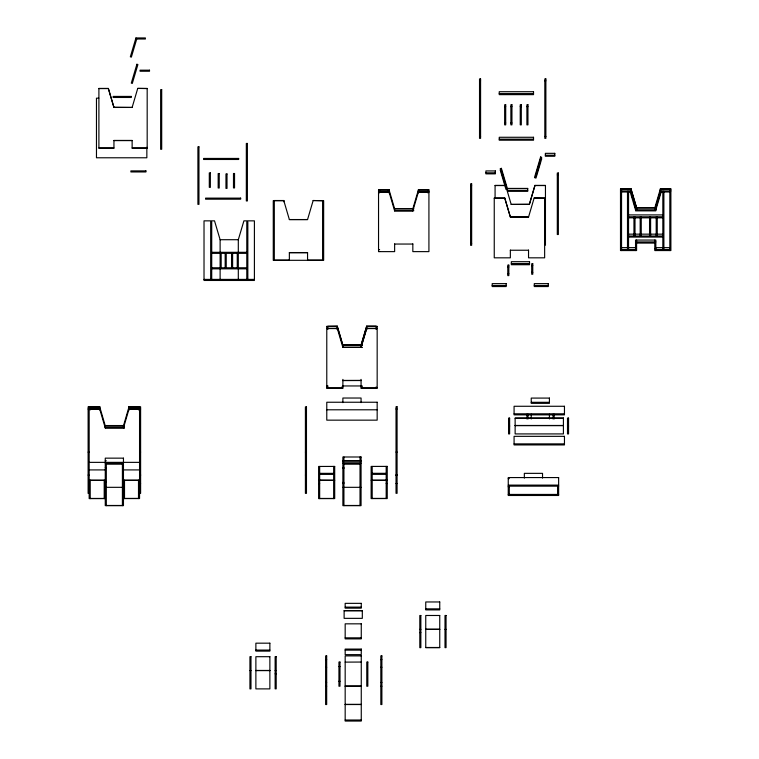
<?xml version="1.0" encoding="UTF-8"?>
<svg xmlns="http://www.w3.org/2000/svg" width="759" height="759" viewBox="0 0 759 759"><rect width="100%" height="100%" fill="white"/><g stroke="black" fill="none" stroke-linecap="round" stroke-linejoin="round"><path stroke-width="1.14" d="M135.946 37.95L130.349 56.811L131.354 57.115L136.724 39.003L135.946 37.95L145.386 37.95L145.386 39.003L136.724 39.003M132.132 107.446L137.73 88.414L147.18 88.414L147.18 148.185L132.132 148.185L132.132 140.434L113.945 140.434L113.945 148.185L98.898 148.185L98.898 88.414L108.347 88.414L113.945 107.446L132.132 107.446L113.945 107.275M138.499 406.682L129.058 406.682L123.461 425.875L124.467 426.16M89.173 408.892L99.666 408.892L105.264 427.924L123.461 427.924L129.058 408.892L139.552 408.892M238.307 252.311L238.307 239.711L243.905 220.85L254.407 220.85L254.407 280.46L204.019 280.46L204.019 220.85L214.522 220.85L220.119 239.711L220.119 252.311M274.312 260.309L274.312 200.528L283.762 200.528L289.359 219.56L307.556 219.56L313.154 200.528L322.594 200.699M326.778 328.4L337.281 328.4L342.878 347.423L361.066 347.423L361.066 345.041L366.663 326.18L376.113 326.18M377.166 328.4L366.663 328.4L361.066 347.261L362.071 347.556M361.066 347.423L366.663 328.562L377.166 328.562M412.83 208.829L418.427 189.807L428.92 189.807L428.92 251.627L412.83 251.627L412.83 243.876M378.542 191.856L389.035 191.856L394.633 210.879L412.83 210.879L418.427 191.856L428.92 191.856M540.588 156.99L534.991 175.851L534.991 177.739L535.996 178.033L541.594 159.172L541.594 157.284L540.588 156.99L540.588 158.878L534.991 177.739M536.328 175.035L540.285 161.724M506.566 188.725L511.177 204.418L529.365 204.418L534.962 185.395L545.455 185.395L545.455 245.166M529.365 204.418L534.962 185.395M510.352 250.072L510.352 257.823L494.251 257.823L494.251 198.042L504.754 198.042L510.352 217.074L528.539 217.074L534.137 198.042L544.639 198.042L544.639 257.823L528.539 257.823L528.539 250.072M654.789 240.053L654.789 250.555L670.88 250.555L670.88 188.896L660.387 188.896L654.789 207.919L655.795 208.213M660.387 190.945L661.393 191.24L655.795 210.101L654.789 209.807L660.387 190.945L670.88 190.945M656.118 207.103L660.406 192.682M388.029 190.262L389.035 189.968L378.542 189.968M388.029 192.15L389.035 191.856M500.38 168.65L501.386 168.356L506.984 187.217L506.984 189.105L505.978 189.399L500.38 170.538L500.38 168.65L502.686 176.411M500.38 170.538L501.386 170.244L501.386 168.356M629.989 189.352L630.995 189.057L636.592 207.919L655.795 207.919L655.795 210.85L635.587 210.85L635.587 207.919M636.592 209.807L630.995 190.945L629.989 191.24L635.587 210.101L636.592 209.807L636.592 207.757L630.995 188.896L620.501 188.896L620.501 250.555L636.592 250.555L636.592 240.053M336.275 326.806L337.281 326.512L342.878 345.373L362.071 345.373M336.275 328.694L337.281 328.4M98.661 407.298L99.666 407.014L89.173 407.014M98.661 409.186L99.666 408.892M479.527 80.805L480.58 80.805M544.82 80.805L545.873 80.805M98.898 88.585L108.347 88.585L113.945 107.446M147.18 88.585L137.73 88.414M499.242 93.604L533.53 93.604M98.803 98.167L96.469 98.167L96.469 157.777L146.848 157.777L146.848 147.255M504.65 106.658L505.703 106.658M510.883 106.658L511.936 106.658M520.247 106.658L521.3 106.658M526.907 106.658L527.951 106.658M504.65 122.977L505.703 122.977M510.883 122.977L511.936 122.977M479.527 136.459L480.58 136.459M544.82 136.459L545.873 136.459M499.242 139.153L533.53 139.153M113.945 140.605L132.132 140.605M98.898 148.024L113.945 148.024M132.132 148.024L147.18 148.024M545.36 155.225L554.801 155.225M485.912 172.824L495.361 172.824M557.305 174.902L558.358 174.902M505.57 185.395L495.077 185.395L495.077 198.422M495.077 185.557L505.57 185.557M534.962 185.557L545.455 185.557M470.599 185.708L471.652 185.708M620.501 189.057L630.995 189.057M670.88 189.057L660.387 189.057L661.393 189.352M413.835 208.829L394.633 208.829L389.035 189.807L378.542 189.807L378.542 251.627L394.633 251.627L394.633 243.876M428.92 189.968L418.427 189.968L419.433 190.262M507.515 190.31L527.723 190.31M620.501 190.945L630.995 190.945M621.545 191.98L630.995 191.98L630.995 188.896M669.827 191.98L660.387 191.98L660.387 188.896M378.542 192.018L389.035 192.018M418.427 192.018L428.92 192.018M494.251 198.213L504.754 198.213M544.639 198.213L534.137 198.042M283.762 200.699L273.268 200.699L273.268 260.309L323.647 260.309L323.647 200.699L313.154 200.528M529.365 204.256L511.177 204.418M636.592 207.757L654.789 207.757L654.789 209.807M635.587 209.807L655.795 209.807M394.633 210.717L413.835 210.717M628.547 214.911L662.835 214.911M628.547 216.799L662.835 216.799M504.754 198.042L510.352 216.903L528.539 217.074M628.547 217.833L662.835 217.833M628.547 234.151L662.835 234.151M628.547 236.04L662.835 236.04M628.547 237.074L662.835 237.074M220.119 239.711L238.307 239.711M635.539 241.931L655.833 241.931M636.592 243.079L654.789 243.079M470.599 243.43L471.652 243.43M394.633 244.047L412.83 244.047M621.545 247.633L635.539 247.633M655.833 247.633L669.827 247.633M620.501 248.667L621.545 248.667M654.789 248.667L655.833 248.667M378.542 249.578L379.595 249.578M621.545 249.521L635.539 249.521M655.833 249.521L669.827 249.521M510.352 250.233L528.539 250.233M378.542 251.466L379.595 251.466M211.714 252.311L246.789 252.311M289.359 252.719L307.556 252.719M211.714 253.345L246.789 253.345M274.312 260.138L289.359 260.138M307.556 260.138L322.594 260.138M511.338 263.582L529.535 263.582M531.708 265.622L532.761 265.622M507.78 266.997L508.824 266.997M211.714 267.785L246.789 267.785M211.714 268.828L246.789 268.828M531.708 272.358L532.761 272.358M507.78 273.733L508.824 273.733M204.019 279.407L254.407 279.407M492.193 285.517L506.187 285.517M534.279 285.517L548.273 285.517M361.066 345.212L342.878 345.212L337.281 326.18L327.831 326.351M337.281 326.351L326.778 326.351L326.778 388.172L342.878 388.172L342.878 379.386M326.778 326.512L337.281 326.512M377.166 326.512L366.663 326.512L367.679 326.806M326.778 328.562L337.281 328.562M361.066 345.041L342.878 345.041L342.878 347.423M342.878 347.261L362.071 347.261M342.878 380.42L361.066 380.42M342.878 380.591L361.066 380.534M326.778 385.952L327.831 385.952M342.878 385.952L361.929 385.952M326.778 386.122L327.831 386.122M361.066 386.122L362.119 386.122M326.778 388.01L342.878 388.01M361.066 388.01L377.166 388.01M531.234 402.308L549.431 402.308M124.467 425.875L105.264 425.875L99.666 406.682L90.217 406.843M99.666 406.843L88.12 406.843L88.12 493.369L89.173 493.369M129.058 406.843L140.605 406.786L140.605 493.312L139.552 493.312M139.552 407.014L129.058 407.014L130.064 407.298M88.12 409.063L99.666 409.063M129.058 409.063L140.605 409.006M305.412 409.063L306.465 409.063M396.027 409.006L397.08 409.006M326.778 409.794L377.166 409.794M514.08 413.816L564.459 413.816M515.133 418.256L563.415 418.256M515.133 425.467L563.415 425.467M105.264 425.704L123.461 425.704M508.568 425.628L509.621 425.628M515.133 425.628L563.415 425.628M567.504 425.628L568.548 425.628M508.568 426.378L509.621 426.378M567.504 426.378L568.548 426.378M105.264 427.763L124.467 427.763M514.08 443.882L564.459 443.882M88.12 452.136L89.173 452.136M139.552 452.079L140.605 452.079M305.412 452.136L306.465 452.136M396.027 452.079L397.08 452.079M105.264 460.76L106.317 460.76M342.878 460.76L361.066 460.76M342.878 460.931L361.066 460.931M89.173 462.364L139.552 462.364M105.264 463.151L123.461 463.151M342.878 463.151L361.066 463.151M106.317 463.218L122.408 463.218M343.922 463.218L360.022 463.218M106.317 464.185L122.408 464.185M343.922 464.185L360.022 464.185M105.264 467.677L106.317 467.677M342.878 467.677L343.922 467.677M342.878 468.35L343.922 468.35M89.173 469.916L105.577 469.916M123.148 469.916L139.552 469.916M372.195 473.322L386.189 473.322M319.662 473.35L333.656 473.35M319.662 474.384L333.656 474.384M372.195 474.356L386.189 474.356M139.552 475.011L140.605 475.011M396.027 475.011L397.08 475.011M88.12 475.077L89.173 475.21M139.552 475.153L140.605 475.153M305.412 475.077L306.465 475.21M396.027 475.153L397.08 475.153M508.255 478.606L509.298 478.606M105.577 480.276L89.173 480.276L104.211 480.333M123.148 480.276L139.552 480.248M319.662 480.162L334.7 480.276M371.142 480.276L387.242 480.248M124.504 480.305L138.499 480.305M318.609 480.305L333.656 480.333M372.195 480.305L386.189 480.305M105.264 482.363L106.317 482.363M342.878 482.363L343.922 482.363M139.552 483.521L140.605 483.521M318.609 483.587L319.662 483.587M342.878 483.549L343.922 483.549M386.189 483.521L387.242 483.521M396.027 483.521L397.08 483.521M508.255 485.115L558.633 485.115M508.255 486.149L558.633 486.149M508.255 486.899L509.298 486.899M105.264 487.325L123.461 487.325M342.878 487.325L361.066 487.325M508.255 494.441L558.633 494.441M90.217 498.445L104.211 498.445M124.504 498.416L138.499 498.416M319.662 498.445L333.656 498.445M372.195 498.416L386.189 498.416M105.264 498.578L89.173 498.606L89.173 406.843M123.461 498.578L139.552 498.549L139.552 406.786M106.317 505.475L122.408 505.475M343.922 505.475L360.022 505.475M345.174 607.124L361.265 607.124M425.752 608.86L439.746 608.86M344.121 610.758L362.318 610.758M425.752 629.22L439.746 629.22M419.803 629.363L420.847 629.363M425.752 629.391L439.746 629.391M445.002 629.334L446.055 629.334M419.803 632.636L420.847 632.636M345.174 637.845L361.265 637.845M425.752 647.493L439.746 647.493M255.878 650.074L269.872 650.074M345.174 650.121L361.265 650.121M325.62 659.656L326.674 659.656M380.828 659.656L381.881 659.656M345.174 662.123L361.265 662.047M338.941 666.573L339.994 666.573M325.62 667.246L326.674 667.246M380.828 667.246L381.881 667.246M255.878 670.444L269.872 670.444M249.929 670.576L250.982 670.576M255.878 670.605L269.872 670.605M275.137 670.548L276.191 670.548M275.137 673.831L276.191 673.831M338.941 681.259L339.994 681.259M325.62 682.455L326.674 682.455M380.828 682.455L381.881 682.455M345.174 686.06L361.265 686.06M325.62 686.231L326.674 686.231M345.174 686.231L361.265 686.231M380.828 686.231L381.881 686.231M345.174 704.371L361.265 704.371M345.174 704.532L361.265 704.532M345.174 720.016L361.265 720.016M540.588 158.878L541.594 159.172M418.427 191.856L419.433 192.15M366.663 328.4L367.679 328.694M362.071 345.668L361.066 345.373L366.663 326.351L377.166 326.351L377.166 388.172L361.066 388.172L361.066 379.386M129.058 408.892L130.064 409.186M123.461 427.763L124.467 428.048M631.63 194.902L632.617 198.232M633.936 202.662L635.587 208.213M501.386 170.244L506.984 189.105M503.35 178.631L504.991 184.181M669.827 189.057L669.827 250.555M663.878 191.268L663.878 249.521M662.835 191.268L662.835 249.521M657.256 217.083L657.256 236.04M656.203 217.083L656.203 236.04M655.833 250.555L655.833 240.053L635.539 240.053L635.539 250.555M650.605 217.083L650.605 236.04M649.552 217.083L649.552 236.04M641.241 217.083L641.241 236.04M640.188 217.083L640.188 236.04M635.008 217.083L635.008 236.04M633.955 217.083L633.955 236.04M628.547 191.268L628.547 249.521M627.494 191.268L627.494 249.521M621.545 189.057L621.545 250.555M557.58 486.149L557.58 494.441M554.136 414.234L554.136 418.968M553.083 414.234L553.083 418.968M549.431 414.234L549.431 418.968M542.533 478.113L542.533 473.35L524.346 473.35L524.346 478.113M531.234 414.234L531.234 418.968M528.008 414.234L528.008 418.968M526.955 414.234L526.955 418.968M509.298 486.149L509.298 494.441M427.877 189.968L427.877 192.89M418.427 189.807L418.427 192.89M412.83 210.879L412.83 208.668L394.633 208.668L394.633 210.879M389.035 189.807L389.035 192.89M386.189 466.396L386.189 498.578M379.595 189.968L379.595 192.89M376.113 326.512L376.113 329.434M376.113 386.976L376.113 388.01M372.195 466.424L372.195 498.578M366.663 326.18L366.663 329.434M362.119 386.976L362.119 388.01M361.066 402.631L361.066 398.029L342.878 398.029L342.878 402.631M360.022 456.994L360.022 460.76M360.022 463.151L360.022 505.636M343.922 456.994L343.922 460.76M343.922 463.151L343.922 505.636M341.825 386.976L341.825 388.01M337.281 326.18L337.281 329.434M333.656 466.424L333.656 498.606M327.831 326.512L327.831 329.434M327.831 386.976L327.831 388.01M322.594 200.528L322.594 260.309M319.662 466.453L319.662 498.606M307.556 219.56L289.359 219.56M307.556 260.309L307.556 252.557L289.359 252.557L289.359 260.309M283.762 200.528L283.762 201.742M247.832 279.407L247.832 221.894L246.789 221.894L246.789 279.407M238.307 253.345L238.307 279.407M237.263 253.345L237.263 267.785M232.615 253.345L232.615 267.785M231.561 253.345L231.561 267.785M226.229 253.345L226.229 267.785M225.176 253.345L225.176 267.785M221.163 253.345L221.163 267.785M220.119 253.345L220.119 279.407M211.714 279.407L211.714 221.894L210.67 221.894L210.67 279.407M138.499 407.014L138.499 409.936M138.499 480.134L138.499 498.578M129.058 406.682L129.058 409.936M124.504 480.134L124.504 498.578M123.461 427.924L123.461 425.543L105.264 425.543L105.264 427.924M122.408 463.151L122.408 505.636M106.317 463.151L106.317 505.636M104.211 480.162L104.211 498.606M99.666 406.682L99.666 409.936M90.217 407.014L90.217 409.936M90.217 480.162L90.217 498.606M136.895 64.268L131.298 83.129L132.303 83.424L137.901 64.562L136.895 64.268M149.514 70.189L140.064 70.189L140.064 71.232L149.514 71.232L149.514 70.189M480.58 78.917L479.527 78.917L479.527 138.347L480.58 138.347L480.58 78.917M545.873 78.917L544.82 78.917L544.82 138.347L545.873 138.347L545.873 78.917M161.695 89.666L160.642 89.666L160.642 149.276L161.695 149.276L161.695 89.666M533.53 91.716L499.242 91.716L499.242 94.638L533.53 94.638L533.53 91.716M131.345 96.421L113.148 96.421L113.148 97.465L131.345 97.465L131.345 96.421M505.703 104.77L504.65 104.77L504.65 124.865L505.703 124.865L505.703 104.77M511.936 104.77L510.883 104.77L510.883 124.865L511.936 124.865L511.936 104.77M521.3 104.77L520.247 104.77L520.247 124.865L521.3 124.865L521.3 104.77M527.951 104.77L526.907 104.77L526.907 124.865L527.951 124.865L527.951 104.77M533.53 137.275L499.242 137.275L499.242 140.197L533.53 140.197L533.53 137.275M247.387 143.442L246.333 143.442L246.333 200.945L247.387 200.945L247.387 143.442M198.953 146.848L197.909 146.848L197.909 204.361L198.953 204.361L198.953 146.848M554.801 153.337L545.36 153.337L545.36 156.259L554.801 156.259L554.801 153.337M238.658 158.441L203.583 158.441L203.583 159.475L238.658 159.475L238.658 158.441M145.927 170.898L130.88 170.898L130.88 171.951L145.927 171.951L145.927 170.898M495.361 170.936L485.912 170.936L485.912 173.858L495.361 173.858L495.361 170.936M210.357 172.91L209.304 172.91L209.304 187.359L210.357 187.359L210.357 172.91M558.358 173.014L557.305 173.014L557.305 234.512L558.358 234.512L558.358 173.014M234.54 173.488L233.487 173.488L233.487 187.928L234.54 187.928L234.54 173.488M219.228 173.555L218.175 173.555L218.175 187.995L219.228 187.995L219.228 173.555M227.007 173.963L225.964 173.963L225.964 188.403L227.007 188.403L227.007 173.963M471.652 183.82L470.599 183.82L470.599 245.318L471.652 245.318L471.652 183.82M527.723 188.422L507.515 188.422L507.515 191.344L527.723 191.344L527.723 188.422M240.66 198.127L205.585 198.127L205.585 199.181L240.66 199.181L240.66 198.127M529.535 261.694L511.338 261.694L511.338 264.72L529.535 264.72L529.535 261.694M532.761 263.734L531.708 263.734L531.708 274.246L532.761 274.246L532.761 263.734M508.824 265.109L507.78 265.109L507.78 275.612L508.824 275.612L508.824 265.109M506.187 283.629L492.193 283.629L492.193 286.551L506.187 286.551L506.187 283.629M548.273 283.629L534.279 283.629L534.279 286.551L548.273 286.551L548.273 283.629M549.431 398.086L531.234 398.086L531.234 403.342L549.431 403.342L549.431 398.086M377.166 402.242L326.778 402.242L326.778 420.154L377.166 420.154L377.166 402.242M564.459 406.274L514.08 406.274L514.08 414.86L564.459 414.86L564.459 406.274M306.465 406.843L305.412 406.843L305.412 493.369L306.465 493.369L306.465 406.843M397.08 406.786L396.027 406.786L396.027 493.312L397.08 493.312L397.08 406.786M509.621 418.086L508.568 418.086L508.568 433.92L509.621 433.92L509.621 418.086M563.415 418.086L515.133 418.086L515.133 433.92L563.415 433.92L563.415 418.086M568.548 418.086L567.504 418.086L567.504 433.92L568.548 433.92L568.548 418.086M564.459 436.34L514.08 436.34L514.08 444.926L564.459 444.926L564.459 436.34M361.066 456.994L342.878 456.994L342.878 505.636L361.066 505.636L361.066 456.994M123.461 458.151L105.264 458.151L105.264 505.636L123.461 505.636L123.461 458.151M334.7 466.424L318.609 466.453L318.609 498.606L334.7 498.578L334.7 466.424M387.242 466.396L371.142 466.424L371.142 498.578L387.242 498.549L387.242 466.396M558.633 477.572L508.255 477.572L508.255 495.475L558.633 495.475L558.633 477.572M439.746 601.963L425.752 601.963L425.752 609.894L439.746 609.894L439.746 601.963M361.265 603.348L345.174 603.348L345.174 608.158L361.265 608.158L361.265 603.348M362.318 610.597L344.121 610.597L344.121 618.348L362.318 618.348L362.318 610.597M439.746 615.483L425.752 615.483L425.752 647.664L439.746 647.664L439.746 615.483M446.055 615.483L445.002 615.483L445.002 647.636L446.055 647.636L446.055 615.483M420.847 615.511L419.803 615.511L419.803 647.664L420.847 647.664L420.847 615.511M361.265 623.832L345.174 623.832L345.174 638.879L361.265 638.879L361.265 623.832M269.872 643.177L255.878 643.177L255.878 651.108L269.872 651.108L269.872 643.177M361.265 649.087L345.174 649.087L345.174 654.647L361.265 654.647L361.265 649.087M326.674 655.89L325.62 655.89L325.62 704.532L326.674 704.532L326.674 655.89M361.265 655.89L345.174 655.89L345.174 721.05L361.265 721.05L361.265 655.89M381.881 655.89L380.828 655.89L380.828 704.532L381.881 704.532L381.881 655.89M250.982 656.725L249.929 656.725L249.929 688.887L250.982 688.887L250.982 656.725M269.872 656.696L255.878 656.696L255.878 688.887L269.872 688.887L269.872 656.696M276.191 656.696L275.137 656.696L275.137 688.849L276.191 688.849L276.191 656.696M339.994 662.047L338.941 662.047L338.941 686.231L339.994 686.231L339.994 662.047M367.83 662.047L366.777 662.047L366.777 686.231L367.83 686.231L367.83 662.047"/></g></svg>
